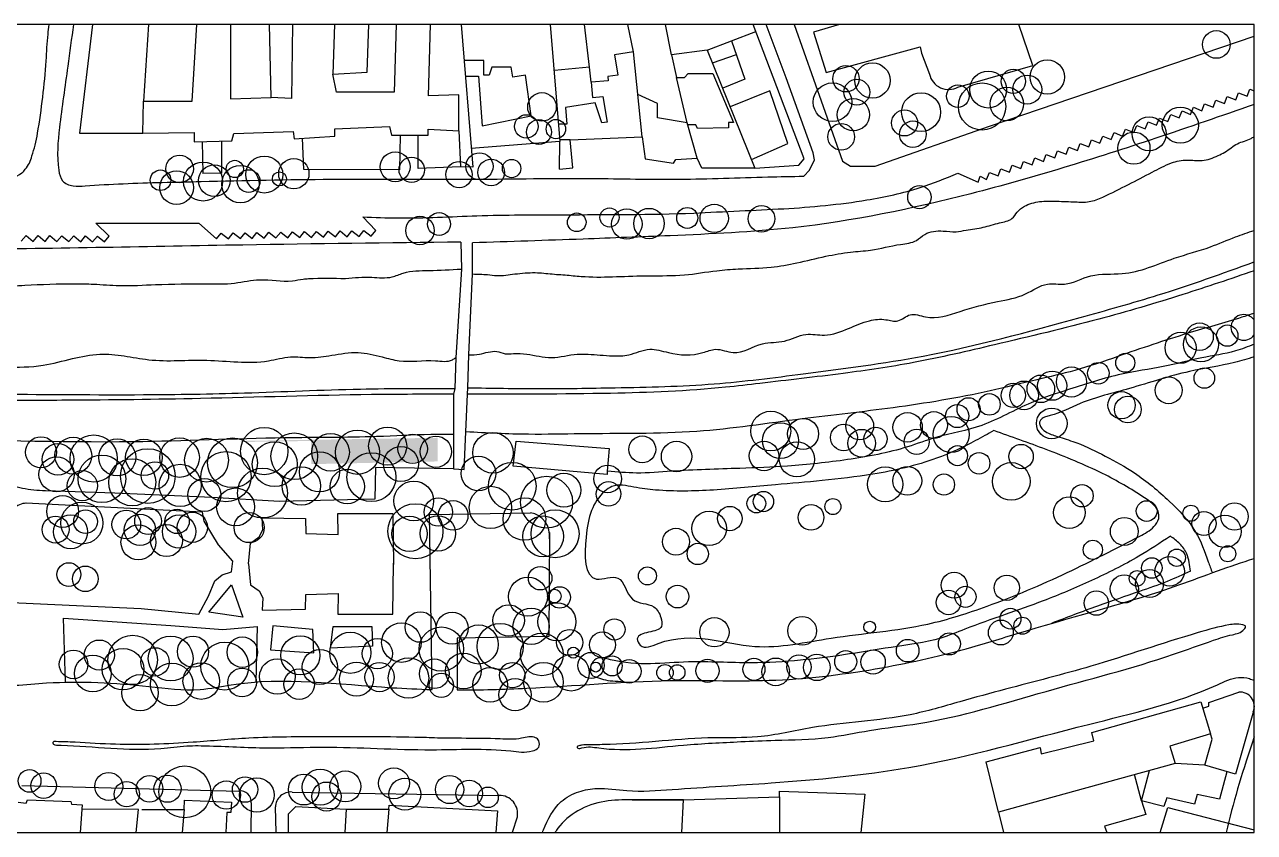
# Model space of a CAD drawing. Header units: millimetres. Extents: x 531 to 1333, y 408 to 697.
# Drawn here: x 895.5 to 1332.8, y 407.5 to 694.9 of the extents above; entities that cross this region are included whole.
import ezdxf

# ---------------------------------------------------------------- set-up
doc = ezdxf.new("R2010")
doc.units = ezdxf.units.MM
for name, color, linetype in [('arboles', 3, 'Continuous'), ('calle', 8, 'Continuous'), ('predios', 2, 'Continuous'), ('puentes y cosas', 1, 'Continuous'), ('rio', 5, 'Continuous'), ('rutas del parque', 6, 'Continuous')]:
    doc.layers.add(name, color=color, linetype=linetype)

msp = doc.modelspace()

# ---------------------------------------------------------------- hatches: boundary and pattern name
msp.add_hatch(color=256).paths.add_polyline_path([(1042.3, 547.49), (1042.29, 547.89), (972.28, 546.78), (972.31, 546.38), (997.28, 546.77), (997.41, 538.52), (1042.4, 539.49)])

# ---------------------------------------------------------------- linework, layer by layer
msp.add_lwpolyline([(531.46, 407.54), (1332.68, 407.54), (1332.68, 694.86), (531.46, 694.86)], close=True)
at = {"layer": 'arboles'}
for centre, radius in [((1319.23, 687.78), 4.92), ((1259.09, 676.21), 6.12), ((1187.53, 675.59), 4.69), ((1196.95, 674.98), 6.27), ((1238.1, 671.74), 6.56), ((1247.05, 674.67), 4.34), ((1182.74, 667.27), 6.85), ((1191.39, 670.82), 4.59), ((1227.29, 669.42), 4), ((1235.93, 665.72), 8.4), ((1251.99, 671.74), 5.17), ((1079.44, 665.58), 5.09), ((1214.24, 663.73), 6.91), ((1244.74, 666.64), 5.96), ((1190.15, 662.8), 5.76), ((1306.42, 659.09), 6.42), ((1073.88, 658.64), 4.17), ((1078.36, 656.63), 4.45), ((1084.38, 657.71), 3.43), ((1208.37, 659.87), 4.63), ((1211.31, 655.86), 4.72), ((1295.3, 656), 6.05), ((1185.83, 654.93), 4.76), ((1289.9, 650.91), 5.73), ((950.59, 643.52), 4.9), ((980.7, 641.51), 6.56), ((991.2, 641.82), 5.39), ((1027.25, 644.29), 5.31), ((1033.12, 643.21), 4.5), ((1057.21, 644.44), 4.82), ((943.8, 639.51), 3.66), ((949.51, 636.88), 6), ((958.93, 639.04), 6.94), ((962.94, 639.35), 5.62), ((972.21, 638.12), 6.65), ((970.2, 643.52), 3.06), ((975.14, 639.2), 4.03), ((1049.95, 641.51), 4.69), ((1061.38, 642.28), 4.74), ((1068.63, 643.67), 3.26), ((986.1, 639.97), 2.51), ((1213.62, 633.49), 4.15), ((1131.09, 626.08), 3.73), ((1140.67, 625.93), 5.04), ((1157.5, 625.78), 4.71), ((1036.05, 621.61), 5.06), ((1042.85, 623.92), 4.08), ((1091.8, 624.54), 3.31), ((1103.45, 626.24), 3.39), ((1109.63, 623.92), 5.42), ((1117.5, 624.08), 5.42), ((1313.76, 581.12), 6.19), ((1313.26, 583.84), 4.89), ((1323.12, 584.24), 3.8), ((1306.51, 579.91), 5.53), ((1286.85, 574.57), 3.39), ((1267.7, 567.73), 5.36), ((1277.27, 570.85), 3.84), ((1256.81, 565.31), 4.91), ((1260.84, 566.42), 5.2), ((1302.27, 564.8), 4.78), ((1314.97, 569.14), 3.65), ((1247.03, 562.99), 4.33), ((1250.86, 562.99), 5.1), ((1285.54, 559.47), 4.85), ((1227.08, 555.64), 4.11), ((1231.11, 558.06), 4.09), ((1238.52, 559.77), 3.84), ((1287.76, 557.96), 4.75), ((1160.8, 550.3), 7.07), ((1192.4, 552.11), 4.96), ((1209.44, 551.61), 5.23), ((1218.81, 552.42), 4.78), ((1224.96, 549.09), 6.41), ((1260.69, 553.02), 5.45), ((980.67, 543.15), 8.42), ((1024.57, 544.96), 6.76), ((1164.23, 546.88), 6.39), ((1172.29, 549.29), 5.5), ((1186.81, 547.99), 4.76), ((1198.04, 547.48), 4.15), ((901.29, 542.75), 5.51), ((912.78, 541.54), 6.54), ((920.04, 540.53), 8.38), ((928.4, 540.94), 6.58), ((937.88, 540.94), 6.5), ((950.58, 540.84), 7.02), ((960.16, 539.93), 7.79), ((969.38, 539.02), 8.86), ((991.35, 541.34), 8.3), ((1004.26, 542.75), 6.69), ((1013.83, 542.75), 7.85), ((1033.44, 543.96), 5.25), ((1041.7, 542.95), 5.57), ((1062.01, 542.55), 7.21), ((1115.09, 543.76), 4.78), ((1127.28, 541.24), 5.4), ((1158.38, 541.44), 5.24), ((1193.11, 545.97), 4.93), ((1212.66, 546.48), 4.47), ((907.34, 540.23), 5.65), ((939.29, 534.29), 9.72), ((967.06, 534.09), 8.93), ((984.4, 538.52), 7.98), ((1000.32, 535.8), 7.16), ((1018.77, 533.89), 8.7), ((1029.3, 538.62), 6.23), ((1170.07, 540.23), 6.24), ((1227.18, 541.54), 3.56), ((1234.84, 538.82), 3.85), ((1249.81, 541.24), 4.33), ((906.83, 534.89), 6.25), ((922.96, 533.28), 8.45), ((933.75, 532.07), 8.37), ((941.81, 534.49), 4.87), ((950.78, 530.97), 7.49), ((1056.87, 535.2), 6.13), ((1068.87, 530.66), 8.49), ((1102.79, 533.28), 4.92), ((1246.28, 532.38), 6.71), ((916, 530.86), 5.35), ((980.06, 528.25), 8.88), ((993.87, 530.76), 6.85), ((1010.2, 530.56), 6.13), ((1081.07, 525.02), 9.23), ((1087.21, 529.25), 6.04), ((1201.47, 531.37), 6.25), ((1209.33, 532.58), 5.13), ((1222.34, 531.27), 3.78), ((959.4, 527.54), 5.85), ((970.49, 523.31), 6.73), ((1033.84, 525.43), 7.07), ((1061.11, 523.11), 7.53), ((1103.09, 527.94), 4.36), ((1271.47, 527.28), 3.97), ((909, 521.7), 5.67), ((915.85, 517.57), 7.48), ((1042.61, 521.5), 5.05), ((1047.85, 520.29), 5.28), ((1073.2, 518.98), 7.55), ((1155.66, 524.52), 3.33), ((1158.18, 525.22), 3.61), ((1182.87, 523.41), 2.85), ((1266.94, 521.3), 5.65), ((1294.45, 521.84), 3.68), ((1325.65, 519.91), 4.86), ((911.82, 514.45), 6.06), ((917.16, 518.07), 4.22), ((931.63, 517.07), 5.1), ((936.47, 515.15), 5.58), ((939.39, 518.28), 4.77), ((950.38, 514.55), 5.93), ((949.67, 518.17), 4.35), ((955.12, 516.06), 5.36), ((975.33, 515.96), 5.36), ((1034.45, 514.65), 9.78), ((1084.09, 513.74), 8.53), ((1138.87, 515.66), 6.13), ((1146.23, 519.18), 4.33), ((1175.11, 519.58), 4.57), ((1310.18, 521.04), 2.85), ((1314.82, 517.41), 4.28), ((906.48, 515.25), 4.79), ((935.96, 510.72), 6.22), ((945.94, 511.33), 5.69), ((1032.33, 513.74), 6.34), ((1042.41, 513.84), 6.29), ((1079.86, 512.84), 7.26), ((1286.49, 514.59), 4.96), ((1322.28, 514.59), 5.77), ((1127.08, 510.92), 4.78), ((1134.84, 506.59), 3.79), ((1275.3, 508.05), 3.43), ((1305.14, 505.23), 3.1), ((1323.28, 506.64), 2.84), ((911.22, 499.24), 4.24), ((1296.27, 501.6), 3.65), ((1302.62, 500.39), 5.26), ((917.06, 497.73), 4.55), ((1078.79, 497.95), 4.18), ((1116.94, 498.78), 3.21), ((1226.01, 495.46), 4.63), ((1244.71, 494.55), 4.5), ((1286.49, 494.15), 5), ((1291.03, 497.87), 2.78), ((1295.46, 496.06), 5), ((1074.46, 491.4), 6.94), ((1085.75, 491.1), 3.81), ((1127.63, 491.43), 4.04), ((1230.04, 491.33), 3.75), ((1083.83, 491.6), 2.44), ((1223.99, 489.31), 4.34), ((1276.56, 489.11), 4.34), ((1036.2, 480.59), 5.44), ((1047.49, 480.19), 5.71), ((1067.6, 482.94), 5.6), ((1075.57, 480.83), 6.45), ((1084.74, 482.44), 6.76), ((1246.02, 483.57), 3.7), ((1029.45, 475.05), 7.02), ((1056.92, 474.38), 6.96), ((1064.58, 473.68), 8.19), ((1105.2, 479.72), 3.78), ((1140.73, 478.74), 5.21), ((1171.93, 479.24), 5.11), ((1195.97, 480.55), 2.09), ((1242.59, 478.64), 4.43), ((1250.25, 481.06), 3.03), ((933.89, 468.91), 8.78), ((947.4, 469.41), 7.95), ((955.36, 471.83), 5.55), ((972.9, 471.63), 5.42), ((993.51, 470.52), 6.96), ((1011.26, 471.43), 7.31), ((1043.66, 472.74), 7.88), ((1079.4, 470.86), 7.58), ((1089.27, 475.09), 4.65), ((1100.97, 474.28), 4.59), ((1224.3, 474.61), 3.93), ((912.87, 467.3), 5.09), ((922.05, 470.62), 5.35), ((930.46, 465.59), 7.39), ((941.85, 468.2), 5.04), ((966.65, 466.69), 8.52), ((1000.47, 466.39), 6.26), ((1020.88, 471.13), 5.38), ((1090.59, 471.46), 1.99), ((1197.18, 468.16), 4.33), ((1209.48, 472.19), 4.01), ((919.73, 464.08), 6.54), ((985.35, 462.97), 6.31), ((1013.47, 462.06), 6.09), ((1021.69, 462.77), 5.21), ((1031.97, 462.46), 7.18), ((1041.14, 463.98), 5.28), ((1051.52, 464.98), 6.35), ((1068.86, 463.47), 4.53), ((1079.95, 460.95), 7.05), ((1089.78, 464.31), 6.48), ((1096.88, 466.93), 4.65), ((1098.55, 466.35), 1.77), ((1104.39, 466.75), 3.57), ((1110.44, 464.84), 4.21), ((1138.31, 465.04), 4.14), ((1154.79, 465.55), 3.93), ((1162.56, 464.64), 4.92), ((1170.82, 466.35), 4.33), ((1177.17, 466.25), 4.72), ((1187.45, 468.27), 3.94), ((936.51, 457.23), 6.44), ((947.8, 460.15), 7.62), ((958.28, 461.36), 6.49), ((972.8, 460.85), 5.1), ((993.11, 460.25), 5.42), ((1043.66, 459.85), 4.31), ((1061, 460.05), 6.15), ((1123.19, 464.34), 2.92), ((1127.53, 464.44), 2.75), ((1069.87, 456.52), 5.74), ((1103.99, 461.47), 5.684341886080801e-14), ((897.26, 425.85), 4.02), ((902.27, 424.18), 4.53), ((925.39, 423.91), 4.98), ((952.42, 421.96), 9.21), ((1000.61, 423.63), 6.41), ((1009.53, 423.91), 5.51), ((1026.8, 425.02), 5.48), ((931.8, 421.12), 4.49), ((939.88, 423.07), 4.74), ((946.29, 423.07), 4.81), ((967.18, 420.84), 5.02), ((973.87, 422.79), 4.53), ((978.05, 420.84), 6.14), ((994.76, 422.79), 5.49), ((1002.84, 420.29), 5.18), ((1030.7, 421.12), 5.68), ((1046.58, 422.79), 5.02), ((1053.55, 421.4), 4.76), ((1060.23, 420.01), 3.66)]:
    msp.add_circle(centre, radius, dxfattribs=at)
msp.add_arc((1328.97, 587.16), 4.56, 35.3809, 324.6191, dxfattribs=at)
at = {"layer": 'calle'}
for p, q in [((1166.22, 675.96), (1159.17, 694.86)), ((1169.13, 694.86), (1186.25, 646.31)), ((1238.52, 658.76), (1332.68, 690.74)), ((1175.9, 649.19), (1166.22, 675.96)), ((1322.11, 666.79), (1323.11, 669.29)), ((1323.11, 669.29), (1326.13, 668.08)), ((1326.13, 668.08), (1327.13, 670.58)), ((1327.13, 670.58), (1330.15, 669.37)), ((1330.15, 669.37), (1331.15, 671.87)), ((1331.15, 671.87), (1332.68, 671.25)), ((1310.04, 662.93), (1311.04, 665.43)), ((1311.04, 665.43), (1314.06, 664.22)), ((1314.06, 664.22), (1315.06, 666.72)), ((1315.06, 666.72), (1318.08, 665.51)), ((1318.08, 665.51), (1319.08, 668)), ((1318.08, 665.51), (1319.08, 668)), ((1319.08, 668), (1322.11, 666.79)), ((1297.97, 659.07), (1298.97, 661.57)), ((1298.97, 661.57), (1301.99, 660.36)), ((1301.99, 660.36), (1302.99, 662.86)), ((1302.99, 662.86), (1306.01, 661.65)), ((1306.01, 661.65), (1307.01, 664.14)), ((1307.01, 664.14), (1310.04, 662.93)), ((1197.85, 644.56), (1238.52, 658.76)), ((1281.87, 653.93), (1282.88, 656.42)), ((1282.88, 656.42), (1285.9, 655.21)), ((1285.9, 655.21), (1286.9, 657.71)), ((1286.9, 657.71), (1289.92, 656.5)), ((1289.92, 656.5), (1290.92, 659)), ((1290.92, 659), (1293.94, 657.79)), ((1293.94, 657.79), (1294.95, 660.28)), ((1294.95, 660.28), (1297.97, 659.07)), ((1269.8, 650.07), (1270.81, 652.56)), ((1270.81, 652.56), (1273.83, 651.35)), ((1273.83, 651.35), (1274.83, 653.85)), ((1274.83, 653.85), (1277.85, 652.64)), ((1277.85, 652.64), (1278.85, 655.14)), ((1278.85, 655.14), (1281.87, 653.93)), ((1176.3, 646.81), (1175.9, 649.19)), ((1253.71, 644.92), (1254.71, 647.42)), ((1254.71, 647.42), (1257.73, 646.2)), ((1257.73, 646.2), (1258.74, 648.7)), ((1258.74, 648.7), (1261.76, 647.49)), ((1261.76, 647.49), (1262.76, 649.99)), ((1262.76, 649.99), (1265.78, 648.78)), ((1265.78, 648.78), (1266.78, 651.28)), ((1266.78, 651.28), (1269.8, 650.07)), ((1172.49, 640.93), (1174.57, 643.1)), ((1174.57, 643.1), (1176.3, 646.81)), ((1186.25, 646.31), (1189.1, 644.56)), ((1189.1, 644.56), (1192.6, 644.56)), ((1192.6, 644.56), (1197.85, 644.56)), ((1241.64, 641.06), (1242.64, 643.56)), ((1242.64, 643.56), (1245.66, 642.34)), ((1245.66, 642.34), (1246.67, 644.84)), ((1246.67, 644.84), (1249.69, 643.63)), ((1249.69, 643.63), (1250.69, 646.13)), ((1250.69, 646.13), (1253.71, 644.92)), ((1227.34, 641.97), (1234.49, 638.81)), ((1234.49, 638.81), (1235.25, 640.96)), ((1235.25, 640.96), (1237.53, 639.81)), ((1237.53, 639.81), (1238.62, 642.27)), ((1238.62, 642.27), (1241.64, 641.06)), ((1020.32, 621.67), (1015.68, 626.47)), ((925.59, 619.63), (920.79, 624.23)), ((920.79, 624.23), (957.45, 624.23)), ((957.45, 624.23), (963.74, 618.6)), ((980.64, 618.9), (982.31, 621)), ((982.31, 621), (984.86, 618.97)), ((984.86, 618.97), (986.54, 621.07)), ((986.54, 621.07), (989.08, 619.04)), ((989.08, 619.04), (990.76, 621.15)), ((990.76, 621.15), (993.31, 619.12)), ((993.31, 619.12), (994.98, 621.22)), ((994.98, 621.22), (997.53, 619.19)), ((997.53, 619.19), (999.21, 621.3)), ((999.21, 621.3), (1001.75, 619.27)), ((1001.75, 619.27), (1003.43, 621.37)), ((1003.43, 621.37), (1005.98, 619.34)), ((1005.98, 619.34), (1007.65, 621.45)), ((1007.65, 621.45), (1010.2, 619.42)), ((1010.2, 619.42), (1011.88, 621.52)), ((1011.88, 621.52), (1014.42, 619.49)), ((1014.42, 619.49), (1016.1, 621.59)), ((1016.1, 621.59), (1018.65, 619.57)), ((1018.65, 619.57), (1020.32, 621.67)), ((894.29, 617.81), (896.02, 619.87)), ((896.02, 619.87), (898.51, 617.77)), ((898.51, 617.77), (900.25, 619.83)), ((900.25, 619.83), (902.74, 617.74)), ((902.74, 617.74), (904.47, 619.8)), ((904.47, 619.8), (906.96, 617.7)), ((906.96, 617.7), (908.69, 619.76)), ((908.69, 619.76), (911.19, 617.67)), ((911.19, 617.67), (912.92, 619.73)), ((912.92, 619.73), (915.41, 617.63)), ((915.41, 617.63), (917.14, 619.69)), ((917.14, 619.69), (919.63, 617.6)), ((919.63, 617.6), (921.37, 619.66)), ((921.37, 619.66), (923.86, 617.56)), ((923.86, 617.56), (925.59, 619.63)), ((963.74, 618.6), (965.42, 620.7)), ((965.42, 620.7), (967.97, 618.67)), ((967.97, 618.67), (969.64, 620.78)), ((969.64, 620.78), (972.19, 618.75)), ((972.19, 618.75), (973.87, 620.85)), ((973.87, 620.85), (976.41, 618.82)), ((976.41, 618.82), (978.09, 620.93)), ((978.09, 620.93), (980.64, 618.9)), ((894.54, 424.25), (971.62, 422.25)), ((990.58, 421.9), (1064.48, 420.72)), ((976.01, 418.05), (975.86, 407.54)), ((984.87, 407.54), (984.68, 416.6)), ((1070.67, 412.91), (1068.88, 407.54))]:
    msp.add_line(p, q, dxfattribs=at)
for centre, radius, start, end in [((972.26, 418.53), 3.78, 352.8318, 99.6558), ((990.11, 416.49), 5.43, 85.0431, 178.8818), ((1064.21, 414.15), 6.58, 349.1748, 90.5079)]:
    msp.add_arc(centre, radius, start, end, dxfattribs=at)
for points, knots in [([(792.31, 694.86), (790.88, 688.22), (788.09, 674.58), (785.94, 657.06), (781.89, 645.25), (784.17, 638.67), (791.93, 636.71), (804.23, 637.92), (827.11, 639.65), (855.58, 639.37), (878, 642.49), (893.19, 640.17), (895.89, 643.68), (897.41, 645.53), (898.15, 648.62), (899.39, 652.06), (901.32, 663.36), (902.94, 676.47), (903.53, 689.43), (904.06, 693.71), (904.22, 694.86)], [7.805079, 7.805079, 7.805079, 7.805079, 28.152734, 49.541988, 61.085276, 64.400564, 68.779198, 82.927369, 102.343619, 137.396985, 166.547626, 175.02947, 176.819031, 179.480587, 182.141626, 186.187749, 190.478313, 216.403667, 225.851632, 229.345704, 229.345704, 229.345704, 229.345704]), ([(912.82, 694.86), (912.17, 689.92), (910.54, 677.72), (908.01, 660.43), (906.69, 646.99), (908.45, 638.86), (912.76, 637.1), (920.03, 637.76), (935.24, 638.56), (964.43, 639.2), (1006.17, 640.16), (1052.47, 639.6), (1093.7, 640.43), (1128.38, 639.5), (1153.49, 640.58), (1168.23, 640.85), (1172.49, 640.93)], [3.045566, 3.045566, 3.045566, 3.045566, 17.989044, 40.004957, 55.174938, 59.131174, 63.299181, 67.560472, 81.166772, 108.876658, 155.225059, 206.360538, 247.7758, 278.937618, 310.374769, 323.161407, 323.161407, 323.161407, 323.161407]), ([(1332.68, 666.43), (1321.03, 662.38), (1287.74, 650.86), (1233.58, 634.01), (1175.62, 621.96), (1129.23, 619.93), (1091.29, 618.42), (1067.88, 617.67), (1054.78, 617.25)], [5.208973, 5.208973, 5.208973, 5.208973, 42.222533, 110.878966, 175.357024, 219.015722, 249.979679, 289.291355, 289.291355, 289.291355, 289.291355]), ([(1050.64, 617.47), (1024.77, 617.18), (966.1, 616.51), (886.18, 614.67), (811.19, 614.95), (744.94, 612.62), (680.5, 614.29), (628.5, 614.56), (594.53, 619.6), (570.57, 624.65), (549.39, 628.24), (535.98, 634.5), (531.46, 636.79)], [0, 0, 0, 0, 77.611486, 176.038805, 239.777628, 302.597264, 374.810761, 433.216661, 458.285938, 477.602807, 506.845007, 522.012753, 522.012753, 522.012753, 522.012753]), ([(1053.13, 565.71), (1061.56, 565.56), (1079, 565.25), (1108.19, 565.73), (1139.6, 566.41), (1176.05, 571.13), (1219.88, 576.73), (1261.61, 588.13), (1300.97, 599.04), (1321.37, 606.36), (1332.68, 610.44)], [0, 0, 0, 0, 25.310132, 52.317651, 87.606748, 119.440206, 162.498713, 220.022773, 248.934069, 285.012712, 285.012712, 285.012712, 285.012712]), ([(1332.68, 607.29), (1324.25, 604.42), (1305.96, 598.22), (1275.23, 589.16), (1243.14, 581.63), (1212.98, 574.53), (1185.06, 570.43), (1162.75, 567.97), (1135.26, 564.63), (1100.52, 563.35), (1069.9, 563.38), (1052.93, 563.39)], [1.573551, 1.573551, 1.573551, 1.573551, 28.301443, 59.502573, 97.639869, 127.181742, 152.40052, 182.241161, 194.511053, 235.46241, 286.38849, 286.38849, 286.38849, 286.38849]), ([(1332.68, 592.17), (1331.2, 591.69), (1323.4, 589.16), (1307.03, 584.67), (1287.38, 577.95), (1269.68, 571.74), (1254.33, 568.38), (1233.04, 563), (1205.14, 558.34), (1170.24, 554.72), (1133.4, 548.92), (1100.79, 549.59), (1073.42, 548.87), (1059.8, 549.6), (1052.36, 550)], [3.646876, 3.646876, 3.646876, 3.646876, 8.325219, 28.250985, 54.531995, 70.638327, 84.452394, 101.606201, 136.544387, 169.136278, 206.915193, 248.137397, 266.72287, 289.046519, 289.046519, 289.046519, 289.046519]), ([(531.46, 581.38), (533.61, 580.48), (546.03, 575.41), (572.93, 570.95), (606.88, 564.47), (633.46, 563.95), (666.94, 562.1), (719.41, 561.37), (781.7, 560.97), (857.12, 564.24), (915.84, 562.78), (975.41, 563.69), (1012.32, 565.52), (1037.28, 565.44), (1048.5, 565.4)], [1.345786, 1.345786, 1.345786, 1.345786, 8.309315, 41.585229, 82.484385, 111.999542, 121.116082, 183.094188, 269.358843, 307.958211, 409.499975, 445.461502, 486.687929, 520.329743, 520.329743, 520.329743, 520.329743]), ([(1047.99, 563.39), (1038.27, 563.38), (1008.27, 563.32), (962.45, 561.74), (916.82, 561.22), (878.19, 561.11), (844.39, 561.97), (805.51, 560.36), (767.04, 560.91), (729.74, 558.45), (692.69, 560.2), (658.12, 560.63), (626.07, 563.18), (604.9, 563.71), (586.71, 563.77), (571.22, 567.51), (551.39, 571.5), (538.87, 574.94), (531.46, 577.5)], [0, 0, 0, 0, 29.166628, 89.98399, 137.518127, 166.067073, 205.882464, 238.915648, 282.744576, 321.266822, 350.906025, 393.906155, 424.979331, 447.286896, 457.476593, 479.422367, 494.737457, 518.254541, 518.254541, 518.254541, 518.254541]), ([(531.46, 558.32), (533.41, 557.78), (544.18, 554.97), (566.97, 552.01), (602.66, 547.68), (643.44, 547.46), (688.68, 546.19), (736.12, 545.51), (792.09, 545.6), (858.39, 548.3), (925.43, 545.48), (980.9, 548.26), (1016.17, 548.01), (1036.18, 549.21), (1045.3, 549.15), (1047.99, 549.14)], [7.20778, 7.20778, 7.20778, 7.20778, 13.264628, 40.615839, 75.948533, 121.112129, 162.774194, 211.760608, 263.418526, 330.680682, 410.729416, 464.499129, 497.195515, 516.521455, 524.575295, 524.575295, 524.575295, 524.575295]), ([(531.46, 516.73), (533.89, 515.45), (544.81, 509.59), (560.32, 499.27), (577.49, 490.68), (589.63, 486.37), (603.96, 484.39), (621.95, 482.4), (647.46, 478.29), (677.92, 474.98), (713.07, 470.77), (754.05, 467.46), (796.99, 461.45), (844.77, 461.18), (879.59, 458.53), (911.63, 461.63), (933.59, 460.46), (955.57, 457.39), (983.98, 463.55), (1011.72, 459.55), (1035.55, 458.5), (1040.33, 458.37)], [5.977832, 5.977832, 5.977832, 5.977832, 14.209392, 43.164441, 61.762503, 71.675472, 81.639599, 105.022285, 126.039589, 159.091881, 196.94333, 232.214245, 282.437755, 326.777635, 375.482237, 386.799199, 423.187103, 441.400219, 452.602581, 509.669647, 523.987644, 523.987644, 523.987644, 523.987644]), ([(1049.33, 458.24), (1057.58, 458.21), (1082.78, 458.84), (1120.47, 462.44), (1162.72, 460.67), (1198.7, 465.27), (1228.36, 471.94), (1263.2, 483.07), (1292.86, 490.46), (1319.35, 500.56), (1328.32, 503.58), (1332.68, 505.01)], [532.986446, 532.986446, 532.986446, 532.986446, 557.740533, 608.704838, 646.325756, 684.304611, 717.106503, 737.404059, 793.990045, 808.631019, 822.39538, 822.39538, 822.39538, 822.39538]), ([(1079.58, 407.54), (1079.71, 407.85), (1081.35, 411.85), (1084.43, 418.15), (1092.24, 422.3), (1100.36, 423.72), (1111.43, 421.71), (1132.12, 423.34), (1165.54, 425.26), (1215.56, 429.78), (1268.01, 445.16), (1307.23, 453.84), (1325.71, 463.01), (1330.26, 462.55), (1332.14, 461.86), (1332.68, 461.61)], [7.208471, 7.208471, 7.208471, 7.208471, 8.200114, 20.017185, 27.226284, 33.813337, 44.447584, 60.556624, 95.78981, 145.097022, 210.734275, 258.757025, 266.643891, 270.591315, 272.320447, 272.320447, 272.320447, 272.320447]), ([(1332.68, 441.5), (1328.62, 429.52), (1325.56, 419.5), (1322.84, 408.17), (1322.69, 407.54)], [293.350649, 293.350649, 293.350649, 293.350649, 327.402936, 329.367318, 329.367318, 329.367318, 329.367318])]:
    msp.add_open_spline(points, degree=3, knots=knots, dxfattribs=at)
for points in [[(1015.68, 626.47), (1028.38, 626.09), (1056.3, 626.86), (1086.94, 627.25), (1133.39, 627.83), (1149.68, 628.61), (1165.38, 629.38), (1194.96, 632.48), (1213.96, 636.94), (1227.34, 641.97)], [(1228.01, 454.03), (1244.3, 458.47), (1274.65, 466.67), (1312.72, 478.6), (1323.66, 481.34), (1328.64, 481.34), (1329.63, 480.84), (1329.14, 479.85), (1324.91, 477.86), (1318.19, 475.87), (1304.01, 470.9), (1258.73, 457.72), (1213.45, 446.29), (1195.91, 443.8), (1181.23, 441.32), (1162.32, 440.32), (1150.13, 439.82), (1129.73, 438.58), (1099.62, 437.59), (1093.65, 437.59), (1092.23, 437.54), (1091.92, 438.06), (1092.51, 438.33), (1093.76, 438.58), (1096.22, 438.71), (1103.64, 438.82), (1140.77, 441.19), (1156.09, 441.52), (1175.62, 444.81), (1210.38, 449.42), (1228.01, 454.03)], [(1044.19, 441.05), (1050.78, 441.01), (1064.53, 440.78), (1072.2, 441.01), (1077.16, 441.24), (1078.29, 440.11), (1078.29, 437.86), (1076.03, 436.5), (1068.37, 436.5), (1040.18, 436.96), (1001.63, 437.86), (983.14, 437.63), (961.27, 438.31), (953.15, 438.31), (943.91, 437.41), (908.51, 438.53), (906.26, 438.7), (905.77, 438.88), (905.57, 439.18), (905.52, 439.44), (905.62, 439.7), (905.89, 439.87), (906.68, 439.86), (909.91, 439.75), (913.44, 439.59), (927.76, 438.88), (955.37, 439.6), (975.23, 441.06), (1001.87, 441.54), (1036.39, 441.3), (1044.19, 441.05)]]:
    msp.add_spline(points, degree=3, dxfattribs=at)
at = {"layer": 'predios'}
for p, q in [((919.62, 694.86), (914.99, 656.26)), ((939.55, 694.86), (937.69, 667.6)), ((955.06, 667.6), (956.71, 694.86)), ((968.65, 694.86), (968.65, 668.46)), ((983.1, 668.98), (982.53, 694.86)), ((990.71, 694.86), (990.32, 668.63)), ((1005.68, 694.86), (1005.03, 677.23)), ((1017.24, 677.91), (1017.91, 694.86)), ((1027.56, 694.86), (1026.87, 670.87)), ((1039.08, 669.49), (1039.76, 694.86)), ((1050.72, 694.86), (1054.81, 644.11)), ((1082.32, 694.86), (1085.84, 653.29)), ((1096.35, 679.74), (1094.55, 694.86)), ((1112.01, 685.13), (1109.96, 694.86)), ((1125.43, 684.08), (1123.37, 694.86)), ((1138.2, 685.78), (1155.51, 692.36)), ((1172.68, 647.13), (1154.56, 694.86)), ((1185.2, 694.86), (1176.02, 692.2)), ((1176.02, 692.2), (1180.5, 677.76)), ((1253.92, 680.25), (1249.05, 694.86)), ((1146.86, 689.07), (1151.62, 675.4)), ((1180.5, 677.76), (1213.89, 686.89)), ((1213.89, 686.89), (1214.39, 684.73)), ((1112.01, 685.13), (1105.17, 684.08)), ((1105.17, 684.08), (1106.35, 676.84)), ((1115.04, 654.89), (1112.01, 685.13)), ((1138.2, 685.78), (1125.43, 684.08)), ((1125.43, 684.08), (1127.28, 676.06)), ((1138.2, 685.78), (1155.17, 643.84)), ((1140.05, 681.22), (1148.56, 684.19)), ((1214.39, 684.73), (1217.21, 677.26)), ((1005.03, 677.23), (1017.24, 677.91)), ((1058.8, 682.03), (1051.75, 682.03)), ((1058.8, 676.83), (1058.8, 682.03)), ((1061.57, 679.76), (1060.71, 676.83)), ((1064.35, 679.76), (1061.57, 679.76)), ((1068.47, 679.76), (1064.35, 679.76)), ((1069.03, 676.14), (1068.47, 679.76)), ((1096.35, 679.74), (1083.84, 678.51)), ((1096.88, 674.35), (1096.35, 679.74)), ((1227.34, 672.61), (1253.92, 680.25)), ((1006.4, 670.87), (1005.03, 677.23)), ((1052.2, 676.49), (1056.89, 676.49)), ((1056.89, 676.49), (1058.11, 658.83)), ((1060.71, 676.83), (1058.8, 676.83)), ((1073.53, 676.83), (1069.03, 676.14)), ((1075.61, 662.46), (1073.53, 676.83)), ((1102.93, 674.87), (1096.88, 674.35)), ((1096.88, 674.35), (1097.41, 668.96)), ((1106.35, 676.84), (1102.8, 676.45)), ((1102.8, 676.45), (1102.93, 674.87)), ((1131.09, 659.88), (1127.28, 676.06)), ((1127.28, 676.06), (1130.17, 676.06)), ((1130.17, 676.06), (1131.36, 677.5)), ((1131.36, 677.5), (1140.17, 677.5)), ((1140.17, 677.5), (1147.54, 660.01)), ((1151.62, 675.4), (1143.7, 672.19)), ((1026.87, 670.87), (1006.4, 670.87)), ((1049.92, 669.84), (1039.08, 669.49)), ((1049.92, 657.12), (1049.92, 669.84)), ((1097.41, 668.96), (1101.09, 669.32)), ((1101.09, 669.32), (1102.67, 660.15)), ((1120.57, 666.85), (1113.53, 670.01)), ((1160.46, 671.24), (1146.39, 665.55)), ((1166.91, 652.55), (1160.46, 671.24)), ((937.52, 656.26), (937.69, 667.6)), ((937.69, 667.6), (955.06, 667.6)), ((968.65, 668.46), (983.1, 668.98)), ((990.32, 668.63), (983.1, 668.98)), ((1098.33, 666.98), (1087.8, 665.41)), ((1087.8, 665.41), (1088.33, 659.49)), ((1100.7, 659.88), (1098.33, 666.98)), ((1120.57, 661.72), (1120.57, 666.85)), ((1058.11, 658.83), (1075.61, 662.46)), ((1131.09, 659.88), (1120.57, 661.72)), ((914.99, 656.26), (937.52, 656.26)), ((937.52, 656.26), (955.75, 656.43)), ((955.75, 656.43), (955.78, 653.16)), ((969.17, 653.51), (969.85, 656.09)), ((969.85, 656.09), (991.01, 656.78)), ((991.01, 656.78), (991.35, 654.2)), ((1005.8, 657.81), (1025.24, 658.67)), ((1005.8, 655.23), (1005.8, 657.81)), ((1025.24, 658.67), (1025.92, 655.57)), ((1038.91, 655.57), (1038.91, 657.64)), ((1038.91, 657.64), (1049.92, 657.12)), ((1049.92, 657.12), (1050.43, 644.23)), ((1088.33, 659.49), (1085.31, 659.49)), ((1102.67, 660.15), (1100.7, 659.88)), ((1134.65, 647.39), (1131.09, 659.88)), ((1134.12, 659.23), (1131.25, 659.23)), ((1134.78, 657.91), (1134.12, 659.23)), ((1145.7, 658.17), (1134.78, 657.91)), ((1147.54, 660.01), (1145.7, 660.01)), ((1145.7, 660.01), (1145.7, 658.17)), ((955.78, 653.16), (969.17, 653.51)), ((958.65, 653.23), (958.8, 641.93)), ((965.54, 653.42), (965.54, 642.07)), ((991.35, 654.2), (1005.8, 655.23)), ((994.71, 643.37), (994.32, 654.41)), ((1025.92, 655.57), (1038.91, 655.57)), ((1029.05, 655.57), (1028.76, 643.2)), ((1035.46, 643.63), (1035.46, 655.57)), ((1085.84, 653.29), (1054.28, 650.74)), ((1085.69, 643.45), (1085.84, 653.29)), ((1089.51, 653.84), (1085.84, 653.89)), ((1089.51, 653.84), (1115.04, 654.89)), ((1090.42, 643.88), (1089.51, 653.84)), ((1115.04, 654.89), (1116.09, 647.13)), ((1153.93, 646.93), (1166.91, 652.55)), ((1127.01, 646.87), (1134.65, 647.39)), ((1136.23, 643.84), (1134.65, 647.39)), ((1028.76, 643.2), (994.71, 643.37)), ((1050.43, 644.23), (1035.46, 643.63)), ((1054.81, 644.11), (1050.43, 644.23)), ((1085.69, 643.45), (1090.42, 643.88)), ((1116.09, 647.13), (1126.22, 645.55)), ((1126.22, 645.55), (1127.01, 646.87)), ((1155.17, 643.84), (1136.23, 643.84)), ((1155.17, 643.84), (1170.74, 644.88)), ((1170.74, 644.88), (1172.68, 647.13)), ((965.54, 642.07), (958.8, 641.93)), ((1069.2, 537.78), (1070.28, 546.65)), ((1070.28, 546.65), (1103.29, 544.08)), ((1103.29, 544.08), (1102.59, 536)), ((1102.59, 534.88), (1069.2, 537.78)), ((1102.59, 536), (1102.59, 534.88)), ((1316.56, 453.72), (1327.24, 457.43)), ((1274.93, 443.1), (1313.72, 454.01)), ((1313.72, 454.01), (1317.2, 442.64)), ((1314.41, 451.73), (1316.5, 452.39)), ((1316.5, 452.39), (1316.56, 453.72)), ((1332.68, 451.55), (1325.98, 428.28)), ((1275.69, 440.07), (1274.93, 443.1)), ((1317.2, 442.64), (1302.65, 438.25)), ((1317.74, 440.66), (1317.2, 442.64)), ((1237.32, 432.65), (1256.58, 437.8)), ((1256.58, 437.8), (1256.88, 435.52)), ((1256.88, 435.52), (1275.69, 440.07)), ((1302.65, 438.25), (1304.52, 432.05)), ((1315.07, 431.42), (1317.74, 440.66)), ((1241.72, 414.77), (1237.32, 432.65)), ((1304.52, 432.05), (1241.72, 414.77)), ((1292.66, 418.8), (1295.47, 429.56)), ((1315.07, 431.42), (1304.52, 432.05)), ((1325.98, 428.28), (1315.07, 431.42)), ((1322.99, 429.14), (1320.34, 419.4)), ((1292.66, 418.8), (1290.1, 428.09)), ((1129.81, 419.16), (1163.93, 420.22)), ((1163.93, 420.22), (1163.93, 422.22)), ((1163.93, 422.22), (1194.18, 421.13)), ((1163.93, 420.22), (1163.93, 407.54)), ((1194.18, 421.13), (1192.82, 407.54)), ((1301.64, 419.86), (1300.52, 416.75)), ((1311.46, 417.54), (1301.64, 419.86)), ((1312.45, 420.99), (1311.46, 417.54)), ((1320.34, 419.4), (1312.45, 420.99)), ((893.14, 418.27), (896.05, 417.98)), ((896.05, 417.98), (896.49, 419.14)), ((896.49, 419.14), (911.89, 418.56)), ((911.89, 418.56), (912.18, 417.55)), ((912.18, 417.55), (915.96, 417.4)), ((915.96, 417.4), (915.25, 407.54)), ((936.01, 415.66), (915.84, 415.79)), ((935.09, 407.54), (936.01, 415.66)), ((937.15, 415.66), (952.16, 415.66)), ((952.16, 415.66), (951.49, 407.54)), ((952.16, 415.66), (952.31, 419.01)), ((952.31, 419.01), (968.99, 418.25)), ((968.99, 418.25), (968.84, 414.62)), ((989.31, 414.16), (991.89, 416.74)), ((991.89, 416.74), (1009.78, 415.83)), ((1009.78, 415.83), (1009.36, 407.54)), ((1009.78, 415.83), (1024.95, 415.83)), ((1024.95, 415.83), (1024.25, 407.54)), ((1024.95, 415.83), (1025.1, 417.19)), ((1024.95, 415.83), (1024.95, 415.83)), ((1025.1, 417.19), (1063.62, 415.22)), ((1129.81, 419.16), (1111.46, 419.16)), ((1111.46, 419.16), (1129.81, 419.16)), ((1129.17, 407.54), (1129.81, 419.16)), ((1300.52, 416.75), (1292.66, 418.8)), ((1292.66, 418.8), (1294.1, 413.94)), ((1299.25, 407.54), (1302.01, 416.41)), ((1302.01, 416.41), (1332.68, 408.43)), ((967.32, 414.62), (967.02, 407.54)), ((968.84, 414.62), (967.32, 414.62)), ((989.31, 407.54), (989.31, 414.16)), ((1063.62, 415.22), (1063.01, 407.54)), ((1241.72, 414.77), (1243.51, 407.54)), ((1294.1, 413.94), (1279.51, 409.74)), ((1279.51, 409.74), (1280.26, 407.54))]:
    msp.add_line(p, q, dxfattribs=at)
for centre, radius, start, end in [((1224.03, 678.75), 6.98, 192.3601, 298.3659), ((1327.69, 452.39), 5.06, 337.4248, 95.1735)]:
    msp.add_arc(centre, radius, start, end, dxfattribs=at)
msp.add_open_spline([(1111.46, 419.16), (1108.21, 419.12), (1101.57, 419.04), (1092.1, 415.91), (1086.48, 411.09), (1084.38, 408.05), (1084.06, 407.54)], degree=3, knots=[0, 0, 0, 0, 9.723957, 19.842157, 29.296462, 31.102614, 31.102614, 31.102614, 31.102614], dxfattribs=at)
at = {"layer": 'puentes y cosas'}
for p, q in [((1050.64, 617.47), (1050.76, 607.89)), ((1054.78, 606.16), (1054.78, 617.25)), ((1050.76, 607.89), (1048.77, 576.45)), ((1053.45, 577.43), (1054.78, 606.16)), ((1053.13, 565.71), (1053.45, 577.43)), ((1048.77, 576.45), (1048.5, 565.4)), ((1048.5, 565.4), (1047.99, 563.39)), ((1052.93, 563.39), (1053.13, 565.71)), ((1047.99, 563.39), (1047.99, 536.84)), ((1051.8, 536.61), (1052.93, 563.39)), ((1047.99, 536.84), (1051.8, 536.61))]:
    msp.add_line(p, q, dxfattribs=at)
at = {"layer": 'rio'}
for points, knots in [([(1054.78, 606.16), (1056.54, 606.12), (1059.41, 606.07), (1064.4, 605.33), (1070.05, 606.28), (1076.64, 606.87), (1083.09, 606.1), (1089, 605.74), (1096.57, 604.93), (1106.06, 605.2), (1117.82, 605.65), (1129.8, 605.41), (1140.26, 607.34), (1150.56, 608.14), (1160.12, 608.23), (1170.51, 610.05), (1179.82, 612.44), (1188.56, 614.05), (1197.59, 614.5), (1205.13, 616.7), (1212.23, 617.24), (1216.12, 621.29), (1221.47, 621.67), (1226.36, 620.91), (1231.09, 621.98), (1236.37, 622.52), (1241.56, 624.38), (1246.47, 625.09), (1248.36, 628.41), (1251.54, 630.88), (1256.55, 632.18), (1262.68, 632.05), (1268.5, 631.85), (1274.13, 631.53), (1280.49, 634.11), (1287.76, 637.96), (1295.89, 641.99), (1302.51, 645.74), (1308.71, 647.03), (1314.39, 646.01), (1318.9, 647.78), (1323.12, 649.8), (1326.48, 652.91), (1330.46, 653.65), (1332.3, 654.8), (1332.68, 654.93), (1332.68, 654.93)], [0, 0, 0, 0, 5.280999, 8.603107, 15.044171, 22.303809, 28.385299, 34.466792, 40.077375, 51.219382, 62.877464, 75.401416, 87.033577, 94.697451, 106.368267, 115.66271, 126.244501, 135.189404, 142.311478, 153.175342, 159.01896, 162.624571, 169.265853, 173.91763, 177.503567, 183.65236, 189.687984, 194.369869, 197.332433, 200.57793, 206.256778, 212.40068, 218.940537, 223.823183, 229.051822, 239.156724, 248.628308, 256.269608, 261.875642, 267.232417, 273.160166, 275.922718, 281.315539, 286.476604, 287.708898, 287.712848, 287.712848, 287.712848, 287.712848]), ([(1053.45, 577.43), (1054.69, 577.42), (1058.03, 577.41), (1062.37, 579.39), (1066.26, 577.54), (1069.89, 577.95), (1075.39, 577.69), (1082.94, 575.59), (1090.19, 577.79), (1097.46, 577.63), (1103.54, 576.92), (1110.98, 577.03), (1117.4, 580.35), (1126.17, 577.37), (1134.26, 576.9), (1141.67, 580.24), (1148.98, 576.49), (1156.69, 582.27), (1165.81, 581.48), (1172.69, 585.52), (1180.71, 583.7), (1188.22, 586.61), (1195.12, 589.68), (1201.18, 590.36), (1206.33, 588.63), (1210.37, 592.85), (1218.19, 589.34), (1228.57, 593.22), (1240.22, 596.28), (1251.07, 598.04), (1258.16, 603.49), (1266.66, 601.69), (1274.82, 606.81), (1288.68, 605.19), (1302.32, 611.62), (1316, 615.09), (1325.22, 619.14), (1330.46, 620.94), (1332.68, 621.68)], [0, 0, 0, 0, 3.712213, 10.031359, 13.060105, 15.986755, 20.770922, 29.628441, 38.872903, 42.775104, 51.379843, 57.246114, 64.91229, 71.648356, 83.940289, 88.577744, 94.92988, 105.824295, 113.689329, 121.65008, 128.286685, 137.184536, 145.085069, 150.951341, 155.261432, 160.059669, 165.57812, 178.023671, 191.841658, 202.159749, 210.716691, 216.765101, 226.576264, 237.724838, 257.047273, 270.559587, 280.130795, 287.169503, 287.169503, 287.169503, 287.169503])]:
    msp.add_open_spline(points, degree=3, knots=knots, dxfattribs=at)
for points in [[(592.7, 620.16), (594.12, 615.75), (595.77, 610.64), (598.76, 607.26), (605.22, 604.58), (612.54, 604.27), (619.87, 605.05), (630.1, 604.11), (638.17, 602.85), (648.02, 603.09), (658.25, 604.27), (669.59, 604.5), (678.06, 602.93), (679.95, 602.93), (681.6, 604.03), (683.33, 604.74), (686.17, 604.19), (691.36, 602.38), (694.67, 602.14), (697.19, 602.22), (700.18, 603.25), (702.55, 602.85), (708.35, 601.99), (718.04, 600.73), (728.59, 600.73), (737.65, 602.06), (744.26, 601.67), (746.47, 602.62), (747.8, 603.8), (750.25, 603.72), (756.07, 602.54), (759.22, 603.01), (761.11, 604.11), (766.27, 604.27), (772.81, 604.9), (782.57, 604.82), (790.13, 604.43), (795.64, 603.8), (801.98, 603.56), (810.48, 603.87), (816, 604.03), (824.03, 604.5), (828.91, 604.66), (841.86, 603.87), (849.26, 603.87), (858.56, 602.69), (862.49, 601.75), (868.04, 600.65), (871.43, 601.04), (879.93, 602.54), (891.19, 601.99), (895.52, 602.14), (913.36, 602.69), (919.97, 602.54), (929.19, 602.06), (942.06, 602.38), (960.17, 602.62), (970.13, 602.93), (979.11, 604.11), (990.68, 603.72), (994.54, 604.35), (996.43, 604.5), (1009.62, 604.58)], [(1009.62, 604.58), (1018.91, 604.98), (1026.16, 605.13), (1030.1, 606.47), (1039.27, 607.41), (1050.76, 607.89)], [(531.43, 591.27), (539.63, 586.98), (547.63, 582.69), (554.26, 580.94), (560.31, 580.55), (566.94, 581.91), (573.58, 582.69), (584.89, 578.99), (602.06, 574.31), (607.72, 573.33), (614.55, 575.09), (618.45, 577.04), (622.94, 577.62), (630.94, 577.43), (635.43, 575.28), (643.82, 575.09), (653.57, 574.7), (656.11, 574.5), (666.55, 574.11), (679.03, 572.75), (684.3, 572.36), (693.67, 573.53), (704.98, 574.89), (714.74, 571.97), (719.91, 574.5), (724.59, 574.7), (728.5, 574.11), (736.3, 572.36), (741.37, 572.36), (745.08, 574.5), (748.4, 576.45), (756.59, 578.21), (766.93, 575.87), (775.91, 573.33), (786.25, 572.55), (804.59, 574.11), (812.2, 574.5), (824, 575.67), (833.17, 576.26), (844.29, 576.84), (861.27, 576.84), (874.93, 574.7), (888.58, 573.14), (902.05, 573.72), (912.48, 576.06), (922.24, 577.62), (930.82, 577.04), (939.6, 575.67), (960.29, 575.48), (982.14, 575.28), (990.04, 576.65), (996.87, 576.45), (1004.67, 577.23), (1014.04, 578.21), (1022.62, 576.65), (1028.67, 575.28), (1041.55, 575.28), (1047.6, 575.67), (1048.77, 576.45)]]:
    msp.add_spline(points, degree=3, dxfattribs=at)
at = {"layer": 'rutas del parque'}
for p, q in [((1020.22, 537.32), (1020.03, 526.05)), ((1047.99, 536.84), (1020.22, 537.32)), ((927.54, 528.16), (902.87, 528.99)), ((962.07, 526.68), (927.54, 528.16)), ((986.06, 525.21), (962.07, 526.68)), ((1020.03, 526.05), (986.06, 525.21)), ((958.69, 521.45), (895.91, 524.62)), ((959.32, 518.27), (958.69, 521.45)), ((1007, 513.54), (1006.87, 520.94)), ((1006.87, 520.94), (1026.38, 520.94)), ((1026.38, 520.94), (1026.63, 502.8)), ((1039.39, 520.64), (1075.3, 521.24)), ((1040.33, 458.37), (1039.39, 520.64)), ((964.41, 509.79), (959.32, 518.27)), ((980.2, 515.14), (979.96, 519.46)), ((979.96, 519.46), (995.39, 519.21)), ((995.39, 519.21), (995.51, 513.91)), ((975.76, 510.45), (978.85, 512.67)), ((978.85, 512.67), (980.2, 515.14)), ((995.51, 513.91), (1007, 513.54)), ((1082.08, 514.22), (1081.85, 477.23)), ((969.5, 504.07), (964.41, 509.79)), ((975.14, 503.05), (975.76, 510.45)), ((969.08, 500.26), (969.5, 504.07)), ((975.14, 503.05), (975.76, 495.65)), ((1026.38, 485.16), (1026.63, 503.3)), ((963.14, 497.08), (965.68, 499.2)), ((965.68, 499.2), (969.08, 500.26)), ((960.81, 491.57), (963.14, 497.08)), ((961.02, 485.85), (969.08, 495.59)), ((969.08, 495.59), (973.11, 484.15)), ((975.76, 495.65), (978.85, 493.43)), ((957.41, 485.21), (960.81, 491.57)), ((978.85, 493.43), (980.2, 490.96)), ((980.2, 490.96), (979.96, 486.64)), ((995.39, 486.89), (995.51, 492.2)), ((995.51, 492.2), (1007, 492.57)), ((1007, 492.57), (1006.87, 485.16)), ((888.27, 489.45), (936.87, 487.24)), ((936.87, 487.24), (957.41, 485.21)), ((973.11, 484.15), (961.02, 485.85)), ((979.96, 486.64), (995.39, 486.89)), ((909.99, 460.96), (909.27, 483.73)), ((909.27, 483.73), (947.45, 481.19)), ((947.45, 481.19), (965.9, 479.7)), ((1006.87, 485.16), (1026.38, 485.16)), ((965.9, 479.7), (978.2, 480.76)), ((978.2, 480.76), (977.7, 461.05)), ((983.71, 480.97), (982.86, 472.5)), ((997.92, 479.7), (983.71, 480.97)), ((998.35, 471.44), (997.92, 479.7)), ((1004.28, 473.13), (1005.13, 480.76)), ((1005.13, 480.76), (1018.92, 480.76)), ((1018.92, 480.76), (1019.13, 473.77)), ((1081.85, 477.23), (1049.22, 476.68)), ((1049.22, 476.68), (1049.33, 458.24)), ((982.86, 472.5), (998.35, 471.44)), ((1019.13, 473.77), (1004.28, 473.13))]:
    msp.add_line(p, q, dxfattribs=at)
for centre, radius, start, end in [((896.14, 518.54), 6.08, 90.6763, 186.5734), ((1073.95, 513.15), 8.2, 351.7799, 80.5581)]:
    msp.add_arc(centre, radius, start, end, dxfattribs=at)
for points, knots in [([(1332.68, 581.17), (1330.49, 580.27), (1324.46, 578), (1313.37, 576.48), (1300.07, 572.78), (1284.01, 570.81), (1268.56, 565.53), (1251.63, 560.4), (1236.97, 551.52), (1221.37, 548.97), (1205.98, 543.17), (1188.22, 539.86), (1168.26, 537.76), (1147.34, 536.88), (1129.44, 536.43), (1113.75, 535.03), (1106.16, 535.69), (1102.71, 535.99)], [4.439683, 4.439683, 4.439683, 4.439683, 11.529041, 23.786354, 37.793273, 52.934731, 72.122513, 86.585979, 105.937721, 122.754181, 133.421136, 155.217749, 176.655369, 193.646023, 217.985485, 230.418415, 240.784862, 240.784862, 240.784862, 240.784862]), ([(1332.68, 576.69), (1330.37, 575.96), (1322.83, 573.71), (1307.6, 571.68), (1289.68, 565.43), (1272.71, 561.59), (1263.38, 556.47), (1258.44, 555.45), (1257.05, 554.69), (1256.18, 553.48), (1256.58, 552.09), (1257.52, 550.56), (1260.1, 549.17), (1264.24, 547.86), (1271.22, 545.74), (1280, 541.3), (1291.47, 535.04), (1302.25, 525.92), (1312.17, 515.7), (1315.49, 506.08), (1317.28, 501.19), (1317.75, 499.89)], [3.881864, 3.881864, 3.881864, 3.881864, 11.15455, 27.498738, 49.708279, 67.958313, 79.46491, 81.206012, 82.993886, 84.154943, 85.300488, 87.031324, 89.480885, 93.787241, 100.150481, 111.290945, 123.249801, 139.205676, 153.634904, 165.117243, 169.277815, 169.277815, 169.277815, 169.277815]), ([(1302.9, 512.89), (1299.2, 510.46), (1290.22, 504.57), (1275.01, 497.01), (1259.04, 490.24), (1243.84, 484.92), (1231.66, 480.67), (1218.58, 475.26), (1203.8, 473.58), (1187.26, 470.63), (1170.67, 468.56), (1152.3, 467.4), (1129.47, 469.05), (1112.13, 466.23), (1098.96, 470.36), (1096.48, 466.92), (1096.46, 463.37), (1099.49, 462.63), (1102.09, 461.53), (1105.74, 461.4), (1108.36, 461.15), (1109.78, 460.98)], [0, 0, 0, 0, 13.245543, 32.204156, 50.848693, 65.255673, 80.510844, 89.585975, 107.545686, 124.699237, 140.104011, 157.624515, 180.007734, 207.679962, 212.812047, 215.962547, 219.127795, 221.384122, 224.311984, 227.839904, 232.126353, 232.126353, 232.126353, 232.126353]), ([(1309.99, 500.45), (1307.25, 499.2), (1301.33, 496.48), (1290.2, 492.64), (1276.38, 487.93), (1266.01, 483.98), (1260.56, 481.87)], [0, 0, 0, 0, 9.015485, 19.52999, 35.310482, 52.820005, 52.820005, 52.820005, 52.820005])]:
    msp.add_open_spline(points, degree=3, knots=knots, dxfattribs=at)
for points in [[(1240.11, 550.47), (1258.67, 543.75), (1278.8, 535.16), (1293.69, 526.57), (1297.67, 523.21), (1298.51, 521.75), (1298.72, 519.23), (1297.04, 516.3), (1292.01, 512.95), (1266.22, 499.96), (1237.7, 488.01), (1216.62, 481.65), (1182.23, 476.62), (1155.17, 473.69), (1120.78, 474.74), (1114.38, 474.12), (1113.34, 476.42), (1117.32, 478.73), (1121.93, 480.82), (1121.72, 483.96), (1119.21, 487.74), (1111.66, 490.46), (1106.41, 498), (1098.87, 497.67), (1095.09, 512.54), (1101.8, 528.89), (1104.32, 530.56), (1112.08, 530.35), (1119.84, 529.31), (1140.39, 529.31), (1162.41, 531.19), (1179.08, 532.66), (1197.12, 534.96), (1219.76, 540.62), (1233.61, 546.91), (1240.11, 550.47)], [(902.87, 528.99), (894.7, 529.9), (887.21, 532.16), (858.96, 537.85), (831.96, 538.48), (788.26, 538.48), (773.6, 536.58), (762.11, 534.79), (732.59, 533.53), (704.65, 534.16), (670.96, 535.32), (639.7, 537.32), (613.66, 540.1)], [(1309.99, 500.45), (1308.73, 506.59), (1306.21, 510.21), (1302.9, 512.89)]]:
    msp.add_spline(points, degree=3, dxfattribs=at)

doc.saveas('drawing.dxf')
